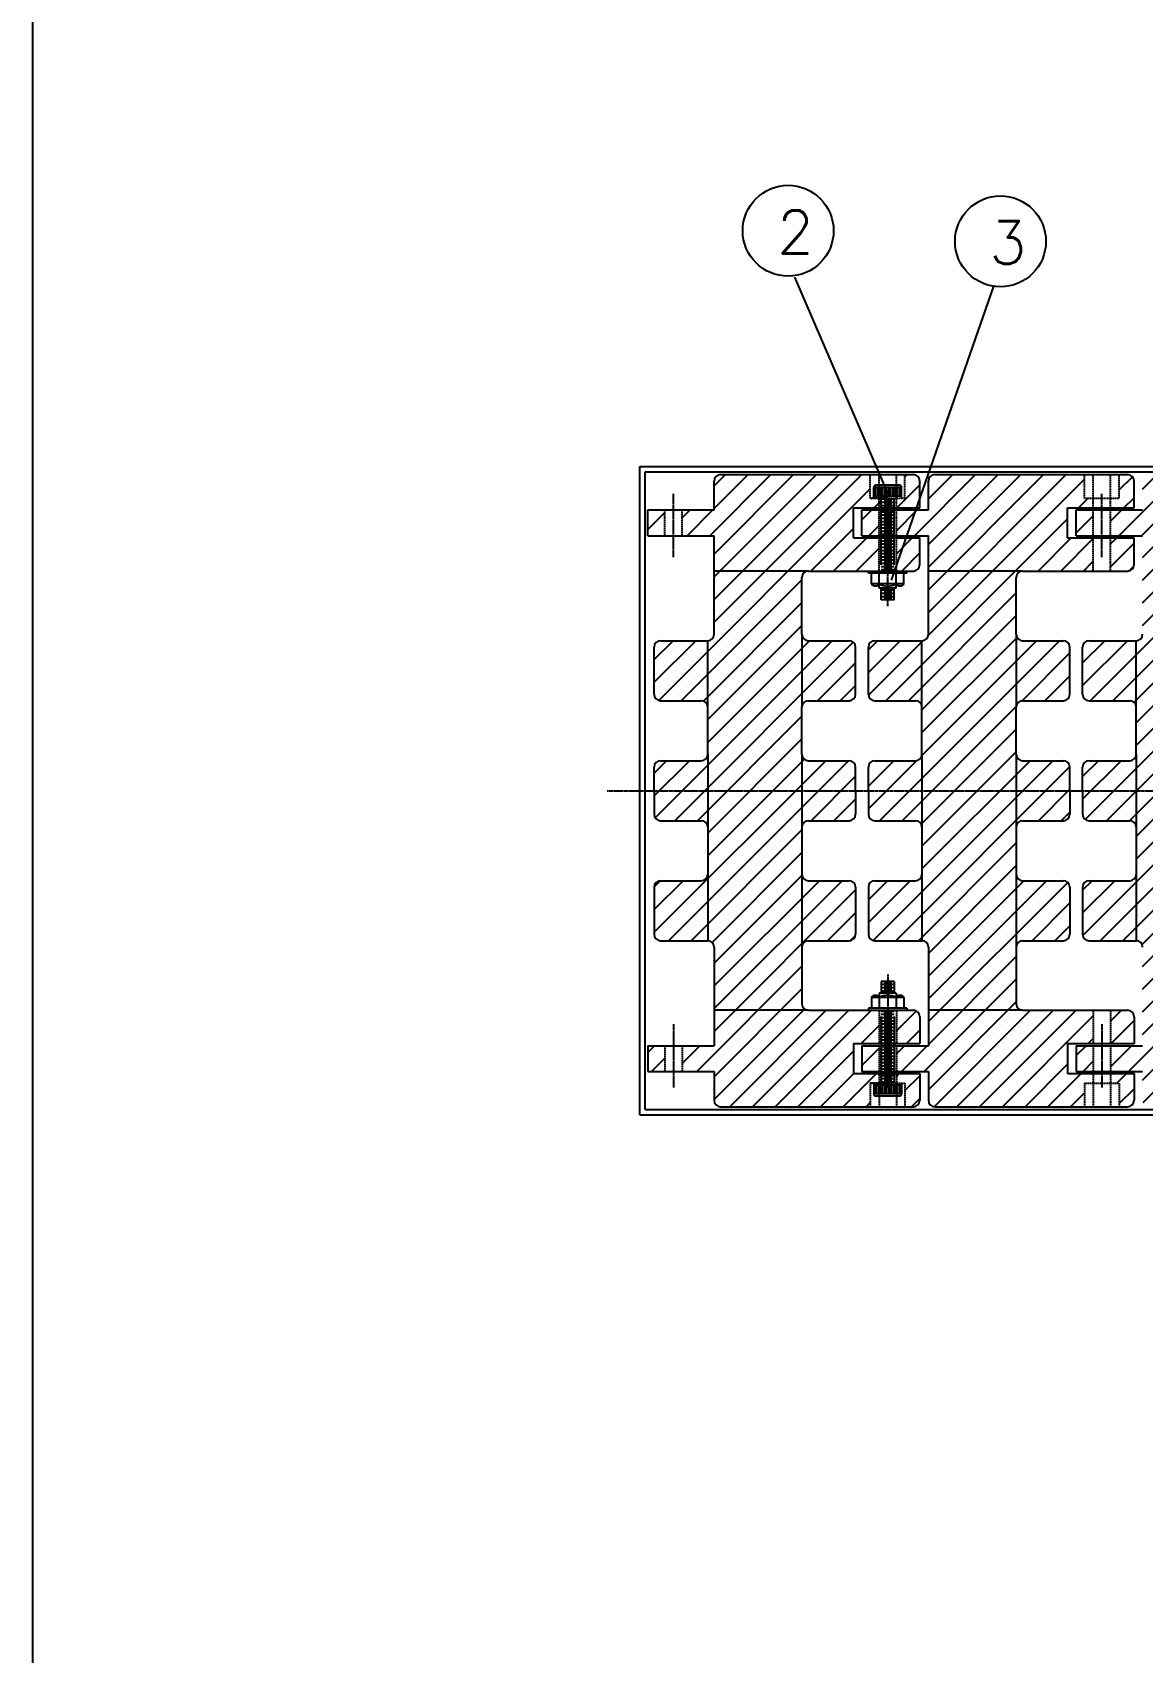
# Model space of a CAD drawing. Header units: millimetres. Extents: x 190 to 16800, y 0 to 5940.
# Drawn here: x 8400 to 9436, y 1673 to 3185 of the extents above; entities that cross this region are included whole.
import ezdxf

# ---------------------------------------------------------------- set-up
doc = ezdxf.new("R2010")
doc.units = ezdxf.units.MM
doc.linetypes.add('CENTER', pattern=[2, 1.25, -0.25, 0.25, -0.25])
doc.linetypes.add('HIDDEN', pattern=[0.375, 0.25, -0.125])
doc.styles.get("Standard").update_dxf_attribs({"font": 'txt.shx'})

msp = doc.modelspace()

# ---------------------------------------------------------------- hatches: boundary and pattern name
h = msp.add_hatch()
h.set_pattern_fill('_U', color=5, scale=15, angle=45, style=0, pattern_type=0)
h.set_pattern_definition([(45, (12090.06, 2060.776), (-10.6066, 10.6066), [])])
h.paths.add_polyline_path([(8990.3, 2739.4), (8974.4, 2739.4), (8974.4, 2715.4), (8990.3, 2715.4)])
h.paths.add_polyline_path([(9036.4, 2715.4), (9036.4, 2688.4), (9036.4, 2682.4), (9124.4, 2682.4), (9190.3, 2682.4), (9190.3, 2713.4), (9166.4, 2713.4), (9166.4, 2741.4), (9190.3, 2741.4), (9190.3, 2750.4), (9182.2, 2750.4), (9182.2, 2772.4), (9042.4, 2772.4, 0.414214), (9036.4, 2766.4), (9036.4, 2739.4), (9006.5, 2739.4), (9006.5, 2715.4)])
h.paths.add_polyline_path([(9174.4, 2715.4), (9190.3, 2715.4), (9190.3, 2739.4), (9174.4, 2739.4)], flags=17)
h.paths.add_polyline_path([(9228.4, 2766.4, 0.414214), (9222.4, 2772.4), (9214.5, 2772.4), (9214.5, 2750.4), (9206.5, 2750.4), (9206.5, 2741.4), (9228.4, 2741.4)], flags=17)
h.paths.add_polyline_path([(9228.4, 2713.4), (9206.5, 2713.4), (9206.5, 2682.4), (9222.4, 2682.4, 0.414214), (9228.4, 2688.4)])
h.paths.add_polyline_path([(9324.4, 2682.4), (9390.3, 2682.4), (9390.3, 2713.4), (9366.4, 2713.4), (9366.4, 2741.4), (9390.3, 2741.4), (9390.3, 2750.4), (9382.2, 2750.4), (9382.2, 2772.4), (9242.4, 2772.4, 0.414214), (9236.4, 2766.4), (9236.4, 2739.4), (9206.5, 2739.4), (9206.5, 2715.4), (9236.4, 2715.4), (9236.4, 2688.4), (9236.4, 2682.4)])
h.paths.add_polyline_path([(9374.4, 2715.4), (9390.3, 2715.4), (9390.3, 2739.4), (9374.4, 2739.4)], flags=17)
h.paths.add_polyline_path([(9428.4, 2713.4), (9406.5, 2713.4), (9406.5, 2682.4), (9422.4, 2682.4, 0.414214), (9428.4, 2688.4)])
h.paths.add_polyline_path([(9414.5, 2750.4), (9406.5, 2750.4), (9406.5, 2741.4), (9428.4, 2741.4), (9428.4, 2766.4, 0.414214), (9422.4, 2772.4), (9414.5, 2772.4)])
h.paths.add_polyline_path([(9524.4, 2682.4), (9590.3, 2682.4), (9590.3, 2713.4), (9566.4, 2713.4), (9566.4, 2741.4), (9590.3, 2741.4), (9590.3, 2750.4), (9582.2, 2750.4), (9582.2, 2772.4), (9442.4, 2772.4, 0.414214), (9436.4, 2766.4), (9436.4, 2739.4), (9406.5, 2739.4), (9406.5, 2715.4), (9436.4, 2715.4), (9436.4, 2688.4), (9436.4, 2682.4)])
h.paths.add_polyline_path([(9574.4, 2715.4), (9590.3, 2715.4), (9590.3, 2739.4), (9574.4, 2739.4)], flags=17)
h.paths.add_polyline_path([(9628.4, 2713.4), (9606.5, 2713.4), (9606.5, 2682.4), (9622.4, 2682.4, 0.414214), (9628.4, 2688.4)])
h.paths.add_polyline_path([(9628.4, 2766.4, 0.414214), (9622.4, 2772.4), (9614.5, 2772.4), (9614.5, 2750.4), (9606.5, 2750.4), (9606.5, 2741.4), (9628.4, 2741.4)], flags=17)
h.paths.add_polyline_path([(9636.4, 2739.4), (9606.5, 2739.4), (9606.5, 2715.4), (9636.4, 2715.4), (9636.4, 2688.4), (9636.4, 2682.4), (9724.4, 2682.4), (9790.3, 2682.4), (9790.3, 2713.4), (9766.4, 2713.4), (9766.4, 2741.4), (9790.3, 2741.4), (9790.3, 2750.4), (9782.2, 2750.4), (9782.2, 2772.4), (9642.4, 2772.4, 0.414214), (9636.4, 2766.4)])
h.paths.add_polyline_path([(9828.4, 2713.4), (9806.5, 2713.4), (9806.5, 2682.4), (9822.4, 2682.4, 0.414214), (9828.4, 2688.4)])
h.paths.add_polyline_path([(9814.5, 2750.4), (9806.5, 2750.4), (9806.5, 2741.4), (9828.4, 2741.4), (9828.4, 2766.4, 0.414214), (9822.4, 2772.4), (9814.5, 2772.4)], flags=16)
h.paths.add_polyline_path([(9924.4, 2682.4), (9990.3, 2682.4), (9990.3, 2713.4), (9966.4, 2713.4), (9966.4, 2741.4), (9990.3, 2741.4), (9990.3, 2750.4), (9982.2, 2750.4), (9982.2, 2772.4), (9842.4, 2772.4, 0.414214), (9836.4, 2766.4), (9836.4, 2739.4), (9806.5, 2739.4), (9806.5, 2715.4), (9836.4, 2715.4), (9836.4, 2688.4), (9836.4, 2682.4)])
h.paths.add_polyline_path([(10028.4, 2713.4), (10006.5, 2713.4), (10006.5, 2682.4), (10022.4, 2682.4, 0.414214), (10028.4, 2688.4)])
h.paths.add_polyline_path([(10028.4, 2766.4, 0.414214), (10022.4, 2772.4), (10014.5, 2772.4), (10014.5, 2750.4), (10006.5, 2750.4), (10006.5, 2741.4), (10028.4, 2741.4)])
h.paths.add_polyline_path([(9030.4, 2555.4), (9030.4, 2511.4), (9030.4, 2477.4), (9118.4, 2477.4), (9118.4, 2511.4), (9118.4, 2555.4), (9118.4, 2623.4), (9118.4, 2676.4, -0.414214), (9124.4, 2682.4), (9036.4, 2682.4), (9036.4, 2623.4, -0.414214), (9030.4, 2617.4)])
h.paths.add_polyline_path([(9118.4, 2443.4), (9118.4, 2477.4), (9030.4, 2477.4), (9030.4, 2443.4), (9030.4, 2399.4), (9030.4, 2337.4, -0.414214), (9036.4, 2331.4), (9036.4, 2272.4), (9124.4, 2272.4, -0.414214), (9118.4, 2278.4), (9118.4, 2331.4), (9118.4, 2399.4)])
h.paths.add_polyline_path([(9318.4, 2555.4), (9318.4, 2623.4), (9318.4, 2676.4, -0.414214), (9324.4, 2682.4), (9236.4, 2682.4), (9236.4, 2623.4, -0.414214), (9230.4, 2617.4), (9230.4, 2555.4), (9230.4, 2511.4), (9230.4, 2477.4), (9318.4, 2477.4), (9318.4, 2511.4)])
h.paths.add_polyline_path([(9230.4, 2399.4), (9230.4, 2337.4, -0.414214), (9236.4, 2331.4), (9236.4, 2272.4), (9324.4, 2272.4, -0.414214), (9318.4, 2278.4), (9318.4, 2331.4), (9318.4, 2399.4), (9318.4, 2443.4), (9318.4, 2477.4), (9230.4, 2477.4), (9230.4, 2443.4)])
h.paths.add_polyline_path([(9430.4, 2511.4), (9430.4, 2477.4), (9518.4, 2477.4), (9518.4, 2511.4), (9518.4, 2555.4), (9518.4, 2623.4), (9518.4, 2676.4, -0.414214), (9524.4, 2682.4), (9436.4, 2682.4), (9436.4, 2623.4, -0.414214), (9430.4, 2617.4), (9430.4, 2555.4)])
h.paths.add_polyline_path([(9430.4, 2399.4), (9430.4, 2337.4, -0.414214), (9436.4, 2331.4), (9436.4, 2272.4), (9524.4, 2272.4, -0.414214), (9518.4, 2278.4), (9518.4, 2331.4), (9518.4, 2399.4), (9518.4, 2443.4), (9518.4, 2477.4), (9430.4, 2477.4), (9430.4, 2443.4)])
h.paths.add_polyline_path([(9630.4, 2511.4), (9630.4, 2477.4), (9718.4, 2477.4), (9718.4, 2511.4), (9718.4, 2555.4), (9718.4, 2623.4), (9718.4, 2676.4, -0.414214), (9724.4, 2682.4), (9636.4, 2682.4), (9636.4, 2623.4, -0.414214), (9630.4, 2617.4), (9630.4, 2555.4)])
h.paths.add_polyline_path([(9630.4, 2399.4), (9630.4, 2337.4, -0.414214), (9636.4, 2331.4), (9636.4, 2272.4), (9724.4, 2272.4, -0.414214), (9718.4, 2278.4), (9718.4, 2331.4), (9718.4, 2399.4), (9718.4, 2443.4), (9718.4, 2477.4), (9630.4, 2477.4), (9630.4, 2443.4)])
h.paths.add_polyline_path([(9830.4, 2511.4), (9830.4, 2477.4), (9918.4, 2477.4), (9918.4, 2511.4), (9918.4, 2555.4), (9918.4, 2623.4), (9918.4, 2676.4, -0.414214), (9924.4, 2682.4), (9836.4, 2682.4), (9836.4, 2623.4, -0.414214), (9830.4, 2617.4), (9830.4, 2555.4)])
h.paths.add_polyline_path([(9918.4, 2399.4), (9918.4, 2443.4), (9918.4, 2477.4), (9830.4, 2477.4), (9830.4, 2443.4), (9830.4, 2399.4), (9830.4, 2337.4, -0.414214), (9836.4, 2331.4), (9836.4, 2272.4), (9924.4, 2272.4, -0.414214), (9918.4, 2278.4), (9918.4, 2331.4)])
h.paths.add_polyline_path([(9968.4, 2611.4, 0.414214), (9962.4, 2617.4), (9924.4, 2617.4, -0.414214), (9918.4, 2623.4), (9918.4, 2555.4, -0.414214), (9924.4, 2561.4), (9962.4, 2561.4, 0.414214), (9968.4, 2567.4)])
h.paths.add_polyline_path([(9924.4, 2505.4, -0.414214), (9918.4, 2511.4), (9918.4, 2477.4), (9968.4, 2477.4), (9968.4, 2499.4, 0.414214), (9962.4, 2505.4)])
h.paths.add_polyline_path([(9918.4, 2477.4), (9918.4, 2443.4, -0.414214), (9924.4, 2449.4), (9962.4, 2449.4, 0.414214), (9968.4, 2455.4), (9968.4, 2477.4)])
h.paths.add_polyline_path([(9962.4, 2337.4, 0.414214), (9968.4, 2343.4), (9968.4, 2387.4, 0.414214), (9962.4, 2393.4), (9924.4, 2393.4, -0.414214), (9918.4, 2399.4), (9918.4, 2331.4, -0.414214), (9924.4, 2337.4)])
h.paths.add_polyline_path([(9830.4, 2399.4, -0.414214), (9824.4, 2393.4), (9786.4, 2393.4, 0.414214), (9780.4, 2387.4), (9780.4, 2343.4, 0.414214), (9786.4, 2337.4), (9830.4, 2337.4)])
h.paths.add_polyline_path([(9768.4, 2387.4, 0.414214), (9762.4, 2393.4), (9724.4, 2393.4, -0.414214), (9718.4, 2399.4), (9718.4, 2331.4, -0.414214), (9724.4, 2337.4), (9762.4, 2337.4, 0.414214), (9768.4, 2343.4)])
h.paths.add_polyline_path([(9762.4, 2449.4, 0.414214), (9768.4, 2455.4), (9768.4, 2477.4), (9718.4, 2477.4), (9718.4, 2443.4, -0.414214), (9724.4, 2449.4)])
h.paths.add_polyline_path([(9768.4, 2477.4), (9768.4, 2499.4, 0.414214), (9762.4, 2505.4), (9724.4, 2505.4, -0.414214), (9718.4, 2511.4), (9718.4, 2477.4)])
h.paths.add_polyline_path([(9780.4, 2477.4), (9830.4, 2477.4), (9830.4, 2511.4, -0.414214), (9824.4, 2505.4), (9786.4, 2505.4, 0.414214), (9780.4, 2499.4)])
h.paths.add_polyline_path([(9780.4, 2477.4), (9780.4, 2455.4, 0.414214), (9786.4, 2449.4), (9824.4, 2449.4, -0.414214), (9830.4, 2443.4), (9830.4, 2477.4)])
h.paths.add_polyline_path([(9830.4, 2617.4), (9786.4, 2617.4, 0.414214), (9780.4, 2611.4), (9780.4, 2567.4, 0.414214), (9786.4, 2561.4), (9824.4, 2561.4, -0.414214), (9830.4, 2555.4)])
h.paths.add_polyline_path([(9768.4, 2611.4, 0.414214), (9762.4, 2617.4), (9724.4, 2617.4, -0.414214), (9718.4, 2623.4), (9718.4, 2555.4, -0.414214), (9724.4, 2561.4), (9762.4, 2561.4, 0.414214), (9768.4, 2567.4)])
h.paths.add_polyline_path([(9580.4, 2567.4, 0.414214), (9586.4, 2561.4), (9624.4, 2561.4, -0.414214), (9630.4, 2555.4), (9630.4, 2617.4), (9586.4, 2617.4, 0.414214), (9580.4, 2611.4)])
h.paths.add_polyline_path([(9568.4, 2611.4, 0.414214), (9562.4, 2617.4), (9524.4, 2617.4, -0.414214), (9518.4, 2623.4), (9518.4, 2555.4, -0.414214), (9524.4, 2561.4), (9562.4, 2561.4, 0.414214), (9568.4, 2567.4)])
h.paths.add_polyline_path([(9524.4, 2505.4, -0.414214), (9518.4, 2511.4), (9518.4, 2477.4), (9568.4, 2477.4), (9568.4, 2499.4, 0.414214), (9562.4, 2505.4)])
h.paths.add_polyline_path([(9630.4, 2477.4), (9630.4, 2511.4, -0.414214), (9624.4, 2505.4), (9586.4, 2505.4, 0.414214), (9580.4, 2499.4), (9580.4, 2477.4)])
h.paths.add_polyline_path([(9624.4, 2449.4, -0.414214), (9630.4, 2443.4), (9630.4, 2477.4), (9580.4, 2477.4), (9580.4, 2469.4), (9580.4, 2455.4, 0.414214), (9586.4, 2449.4)])
h.paths.add_polyline_path([(9568.4, 2477.4), (9518.4, 2477.4), (9518.4, 2443.4, -0.414214), (9524.4, 2449.4), (9562.4, 2449.4, 0.414214), (9568.4, 2455.4)])
h.paths.add_polyline_path([(9568.4, 2387.4, 0.414214), (9562.4, 2393.4), (9524.4, 2393.4, -0.414214), (9518.4, 2399.4), (9518.4, 2331.4, -0.414214), (9524.4, 2337.4), (9562.4, 2337.4, 0.414214), (9568.4, 2343.4)])
h.paths.add_polyline_path([(9580.4, 2343.4, 0.414214), (9586.4, 2337.4), (9630.4, 2337.4), (9630.4, 2399.4, -0.414214), (9624.4, 2393.4), (9586.4, 2393.4, 0.414214), (9580.4, 2387.4)])
h.paths.add_polyline_path([(9380.4, 2343.4, 0.414214), (9386.4, 2337.4), (9430.4, 2337.4), (9430.4, 2399.4, -0.414214), (9424.4, 2393.4), (9386.4, 2393.4, 0.414214), (9380.4, 2387.4)])
h.paths.add_polyline_path([(9362.4, 2337.4, 0.414214), (9368.4, 2343.4), (9368.4, 2387.4, 0.414214), (9362.4, 2393.4), (9324.4, 2393.4, -0.414214), (9318.4, 2399.4), (9318.4, 2331.4, -0.414214), (9324.4, 2337.4)])
h.paths.add_polyline_path([(9318.4, 2477.4), (9318.4, 2443.4, -0.414214), (9324.4, 2449.4), (9362.4, 2449.4, 0.414214), (9368.4, 2455.4), (9368.4, 2477.4)])
h.paths.add_polyline_path([(9368.4, 2477.4), (9368.4, 2499.4, 0.414214), (9362.4, 2505.4), (9324.4, 2505.4, -0.414214), (9318.4, 2511.4), (9318.4, 2477.4)])
h.paths.add_polyline_path([(9380.4, 2477.4), (9430.4, 2477.4), (9430.4, 2511.4, -0.414214), (9424.4, 2505.4), (9386.4, 2505.4, 0.414214), (9380.4, 2499.4)])
h.paths.add_polyline_path([(9424.4, 2449.4, -0.414214), (9430.4, 2443.4), (9430.4, 2477.4), (9380.4, 2477.4), (9380.4, 2469.4), (9380.4, 2455.4, 0.414214), (9386.4, 2449.4)])
h.paths.add_polyline_path([(9380.4, 2567.4, 0.414214), (9386.4, 2561.4), (9424.4, 2561.4, -0.414214), (9430.4, 2555.4), (9430.4, 2617.4), (9386.4, 2617.4, 0.414214), (9380.4, 2611.4)])
h.paths.add_polyline_path([(9368.4, 2611.4, 0.414214), (9362.4, 2617.4), (9324.4, 2617.4, -0.414214), (9318.4, 2623.4), (9318.4, 2555.4, -0.414214), (9324.4, 2561.4), (9362.4, 2561.4, 0.414214), (9368.4, 2567.4)])
h.paths.add_polyline_path([(9168.4, 2611.4, 0.414214), (9162.4, 2617.4), (9124.4, 2617.4, -0.414214), (9118.4, 2623.4), (9118.4, 2555.4, -0.414214), (9124.4, 2561.4), (9162.4, 2561.4, 0.414214), (9168.4, 2567.4)])
h.paths.add_polyline_path([(9180.4, 2567.4, 0.414214), (9186.4, 2561.4), (9224.4, 2561.4, -0.414214), (9230.4, 2555.4), (9230.4, 2617.4), (9186.4, 2617.4, 0.414214), (9180.4, 2611.4)])
h.paths.add_polyline_path([(9168.4, 2477.4), (9168.4, 2499.4, 0.414214), (9162.4, 2505.4), (9124.4, 2505.4, -0.414214), (9118.4, 2511.4), (9118.4, 2477.4)])
h.paths.add_polyline_path([(9180.4, 2477.4), (9230.4, 2477.4), (9230.4, 2511.4, -0.414214), (9224.4, 2505.4), (9186.4, 2505.4, 0.414214), (9180.4, 2499.4)])
h.paths.add_polyline_path([(9180.4, 2477.4), (9180.4, 2455.4, 0.414214), (9186.4, 2449.4), (9224.4, 2449.4, -0.414214), (9230.4, 2443.4), (9230.4, 2477.4)])
h.paths.add_polyline_path([(9162.4, 2449.4, 0.414214), (9168.4, 2455.4), (9168.4, 2477.4), (9118.4, 2477.4), (9118.4, 2443.4, -0.414214), (9124.4, 2449.4)])
h.paths.add_polyline_path([(9168.4, 2387.4, 0.414214), (9162.4, 2393.4), (9124.4, 2393.4, -0.414214), (9118.4, 2399.4), (9118.4, 2331.4, -0.414214), (9124.4, 2337.4), (9162.4, 2337.4, 0.414214), (9168.4, 2343.4)])
h.paths.add_polyline_path([(9230.4, 2337.4), (9230.4, 2399.4, -0.414214), (9224.4, 2393.4), (9186.4, 2393.4, 0.414214), (9180.4, 2387.4), (9180.4, 2343.4, 0.414214), (9186.4, 2337.4)])
h.paths.add_polyline_path([(9030.4, 2399.4, -0.414214), (9024.4, 2393.4), (8986.4, 2393.4, 0.414214), (8980.4, 2387.4), (8980.4, 2343.4, 0.414214), (8986.4, 2337.4), (9030.4, 2337.4)])
h.paths.add_polyline_path([(8980.4, 2477.4), (8980.4, 2455.4, 0.414214), (8986.4, 2449.4), (9024.4, 2449.4, -0.414214), (9030.4, 2443.4), (9030.4, 2477.4)])
h.paths.add_polyline_path([(9030.4, 2477.4), (9030.4, 2511.4, -0.414214), (9024.4, 2505.4), (8986.4, 2505.4, 0.414214), (8980.4, 2499.4), (8980.4, 2477.4)])
h.paths.add_polyline_path([(9024.4, 2561.4, -0.414214), (9030.4, 2555.4), (9030.4, 2617.4), (8986.4, 2617.4, 0.414214), (8980.4, 2611.4), (8980.4, 2567.4, 0.414214), (8986.4, 2561.4)])
h.paths.add_polyline_path([(8990.3, 2239.4), (8974.4, 2239.4), (8974.4, 2215.4), (8990.3, 2215.4)])
h.paths.add_polyline_path([(9182.2, 2182.4), (9182.2, 2204.4), (9190.3, 2204.4), (9190.3, 2213.4), (9166.4, 2213.4), (9166.4, 2241.4), (9190.3, 2241.4), (9190.3, 2272.4), (9124.4, 2272.4), (9036.4, 2272.4), (9036.4, 2266.4), (9036.4, 2239.4), (9006.5, 2239.4), (9006.5, 2215.4), (9036.4, 2215.4), (9036.4, 2188.4, 0.414214), (9042.4, 2182.4)])
h.paths.add_polyline_path([(9190.3, 2239.4), (9174.4, 2239.4), (9174.4, 2215.4), (9190.3, 2215.4)], flags=17)
h.paths.add_polyline_path([(9206.5, 2241.4), (9228.4, 2241.4), (9228.4, 2266.4, 0.414214), (9222.4, 2272.4), (9206.5, 2272.4)])
h.paths.add_polyline_path([(9214.5, 2204.4), (9214.5, 2182.4), (9222.4, 2182.4, 0.414214), (9228.4, 2188.4), (9228.4, 2213.4), (9206.5, 2213.4), (9206.5, 2204.4)], flags=16)
h.paths.add_polyline_path([(9236.4, 2272.4), (9236.4, 2266.4), (9236.4, 2239.4), (9206.5, 2239.4), (9206.5, 2215.4), (9236.4, 2215.4), (9236.4, 2188.4, 0.414214), (9242.4, 2182.4), (9382.2, 2182.4), (9382.2, 2204.4), (9390.3, 2204.4), (9390.3, 2213.4), (9366.4, 2213.4), (9366.4, 2241.4), (9390.3, 2241.4), (9390.3, 2272.4), (9324.4, 2272.4)])
h.paths.add_polyline_path([(9374.4, 2215.4), (9390.3, 2215.4), (9390.3, 2239.4), (9374.4, 2239.4)], flags=17)
h.paths.add_polyline_path([(9428.4, 2266.4, 0.414214), (9422.4, 2272.4), (9406.5, 2272.4), (9406.5, 2241.4), (9428.4, 2241.4)])
h.paths.add_polyline_path([(9414.5, 2182.4), (9422.4, 2182.4, 0.414214), (9428.4, 2188.4), (9428.4, 2213.4), (9406.5, 2213.4), (9406.5, 2204.4), (9414.5, 2204.4)], flags=17)
h.paths.add_polyline_path([(9582.2, 2182.4), (9582.2, 2204.4), (9590.3, 2204.4), (9590.3, 2213.4), (9566.4, 2213.4), (9566.4, 2241.4), (9590.3, 2241.4), (9590.3, 2272.4), (9524.4, 2272.4), (9436.4, 2272.4), (9436.4, 2266.4), (9436.4, 2239.4), (9406.5, 2239.4), (9406.5, 2215.4), (9436.4, 2215.4), (9436.4, 2188.4, 0.414214), (9442.4, 2182.4)])
h.paths.add_polyline_path([(9574.4, 2215.4), (9590.3, 2215.4), (9590.3, 2239.4), (9574.4, 2239.4)], flags=17)
h.paths.add_polyline_path([(9628.4, 2266.4, 0.414214), (9622.4, 2272.4), (9606.5, 2272.4), (9606.5, 2241.4), (9628.4, 2241.4)])
h.paths.add_polyline_path([(9606.5, 2213.4), (9606.5, 2204.4), (9614.5, 2204.4), (9614.5, 2182.4), (9622.4, 2182.4, 0.414214), (9628.4, 2188.4), (9628.4, 2213.4)])
h.paths.add_polyline_path([(9636.4, 2215.4), (9636.4, 2188.4, 0.414214), (9642.4, 2182.4), (9782.2, 2182.4), (9782.2, 2204.4), (9790.3, 2204.4), (9790.3, 2213.4), (9766.4, 2213.4), (9766.4, 2241.4), (9790.3, 2241.4), (9790.3, 2272.4), (9724.4, 2272.4), (9636.4, 2272.4), (9636.4, 2266.4), (9636.4, 2239.4), (9606.5, 2239.4), (9606.5, 2215.4)])
h.paths.add_polyline_path([(9790.3, 2239.4), (9774.4, 2239.4), (9774.4, 2215.4), (9790.3, 2215.4)], flags=17)
h.paths.add_polyline_path([(9806.5, 2241.4), (9828.4, 2241.4), (9828.4, 2266.4, 0.414214), (9822.4, 2272.4), (9806.5, 2272.4)])
h.paths.add_polyline_path([(9814.5, 2182.4), (9822.4, 2182.4, 0.414214), (9828.4, 2188.4), (9828.4, 2213.4), (9806.5, 2213.4), (9806.5, 2204.4), (9814.5, 2204.4)], flags=17)
h.paths.add_polyline_path([(9836.4, 2215.4), (9836.4, 2188.4, 0.414214), (9842.4, 2182.4), (9982.2, 2182.4), (9982.2, 2204.4), (9990.3, 2204.4), (9990.3, 2213.4), (9966.4, 2213.4), (9966.4, 2241.4), (9990.3, 2241.4), (9990.3, 2272.4), (9924.4, 2272.4), (9836.4, 2272.4), (9836.4, 2266.4), (9836.4, 2239.4), (9806.5, 2239.4), (9806.5, 2215.4)])
h.paths.add_polyline_path([(10006.5, 2241.4), (10028.4, 2241.4), (10028.4, 2266.4, 0.414214), (10022.4, 2272.4), (10006.5, 2272.4)])
h.paths.add_polyline_path([(10014.5, 2182.4), (10022.4, 2182.4, 0.414214), (10028.4, 2188.4), (10028.4, 2213.4), (10006.5, 2213.4), (10006.5, 2204.4), (10014.5, 2204.4)])

# ---------------------------------------------------------------- linework, layer by layer
for p, q in [((9111.3, 2956.6), (9199.4, 2752.2)), ((9297.2, 2948.4), (9201.6, 2673.9)), ((8966.9, 2779.9), (10077.5, 2779.9)), ((8966.9, 2174.9), (8966.9, 2779.9)), ((8971.9, 2774.9), (10078.8, 2774.9)), ((8971.9, 2179.9), (8971.9, 2774.9)), ((9204.4, 2749.4), (9192.4, 2749.4)), ((9204.4, 2746.4), (9192.4, 2746.4)), ((9204.4, 2743.4), (9192.4, 2743.4)), ((9204.4, 2740.4), (9192.4, 2740.4)), ((9204.4, 2737.4), (9192.4, 2737.4)), ((9204.4, 2737.4), (9192.4, 2737.4)), ((9202.4, 2747.9), (9195, 2747.9)), ((9202.4, 2744.9), (9195, 2744.9)), ((9202.4, 2741.9), (9195, 2741.9)), ((9202.4, 2738.9), (9195, 2738.9)), ((9204.4, 2734.4), (9192.4, 2734.4)), ((9204.4, 2734.4), (9192.4, 2734.4)), ((9204.4, 2731.4), (9192.4, 2731.4)), ((9204.4, 2728.4), (9192.4, 2728.4)), ((9204.4, 2728.4), (9192.4, 2728.4)), ((9204.4, 2725.4), (9192.4, 2725.4)), ((9204.4, 2722.4), (9192.4, 2722.4)), ((9204.4, 2722.4), (9192.4, 2722.4)), ((9202.4, 2735.9), (9195, 2735.9)), ((9202.4, 2735.9), (9195, 2735.9)), ((9202.4, 2735.9), (9195, 2735.9)), ((9202.4, 2732.9), (9195, 2732.9)), ((9202.4, 2732.9), (9195, 2732.9)), ((9202.4, 2732.9), (9195, 2732.9)), ((9202.4, 2729.9), (9195, 2729.9)), ((9202.4, 2726.9), (9195, 2726.9)), ((9202.4, 2726.9), (9195, 2726.9)), ((9202.4, 2723.9), (9195, 2723.9)), ((9202.4, 2723.9), (9195, 2723.9)), ((9204.4, 2719.4), (9192.4, 2719.4)), ((9204.4, 2716.4), (9192.4, 2716.4)), ((9204.4, 2713.4), (9192.4, 2713.4)), ((9204.4, 2710.4), (9192.4, 2710.4)), ((9204.4, 2710.4), (9192.4, 2710.4)), ((9204.4, 2707.4), (9192.4, 2707.4)), ((9202.4, 2720.9), (9195, 2720.9)), ((9202.4, 2717.9), (9195, 2717.9)), ((9202.4, 2717.9), (9195, 2717.9)), ((9202.4, 2714.9), (9195, 2714.9)), ((9202.4, 2711.9), (9195, 2711.9)), ((9202.4, 2708.9), (9195, 2708.9)), ((9202.4, 2708.9), (9195, 2708.9)), ((9204.4, 2704.4), (9192.4, 2704.4)), ((9204.4, 2704.4), (9192.4, 2704.4)), ((9204.4, 2701.4), (9192.4, 2701.4)), ((9204.4, 2698.4), (9192.4, 2698.4)), ((9204.4, 2698.4), (9192.4, 2698.4)), ((9204.4, 2695.4), (9192.4, 2695.4)), ((9204.4, 2692.4), (9192.4, 2692.4)), ((9202.4, 2705.9), (9195, 2705.9)), ((9202.4, 2705.9), (9195, 2705.9)), ((9202.4, 2702.9), (9195, 2702.9)), ((9202.4, 2699.9), (9195, 2699.9)), ((9202.4, 2696.9), (9195, 2696.9)), ((9202.4, 2696.9), (9195, 2696.9)), ((9202.4, 2693.9), (9195, 2693.9)), ((9124.4, 2682.4), (9036.4, 2682.4)), ((9216.4, 2680.4), (9180.4, 2680.4)), ((9204.4, 2689.4), (9192.4, 2689.4)), ((9204.4, 2689.4), (9192.4, 2689.4)), ((9204.4, 2686.4), (9192.4, 2686.4)), ((9204.4, 2683.4), (9192.4, 2683.4)), ((9202.4, 2690.9), (9195, 2690.9)), ((9202.4, 2687.9), (9195, 2687.9)), ((9202.4, 2687.9), (9195, 2687.9)), ((9202.4, 2684.9), (9195, 2684.9)), ((9324.4, 2682.4), (9236.4, 2682.4)), ((9213.4, 2670.4), (9183.4, 2670.4)), ((9206.4, 2666.4), (9190.4, 2666.4)), ((9204.4, 2664.4), (9192.4, 2664.4)), ((9202.4, 2662.9), (9195, 2662.9)), ((9204.4, 2661.4), (9192.4, 2661.4)), ((9204.4, 2658.4), (9192.4, 2658.4)), ((9204.4, 2655.4), (9192.4, 2655.4)), ((9202.4, 2659.9), (9195, 2659.9)), ((9202.4, 2656.9), (9195, 2656.9)), ((9118.4, 2623.4), (9118.4, 2555.4)), ((9318.4, 2623.4), (9318.4, 2555.4)), ((9030.4, 2511.4), (9030.4, 2443.4)), ((9118.4, 2511.4), (9118.4, 2443.4)), ((9230.4, 2511.4), (9230.4, 2443.4)), ((9318.4, 2511.4), (9318.4, 2443.4)), ((9430.4, 2511.4), (9430.4, 2443.4)), ((9380.4, 2477.4), (9380.4, 2485.4)), ((8980.4, 2477.4), (8980.4, 2455.4)), ((9180.4, 2477.4), (9180.4, 2455.4)), ((9380.4, 2477.4), (9380.4, 2455.4)), ((9030.4, 2399.4), (9030.4, 2337.4)), ((9118.4, 2399.4), (9118.4, 2331.4)), ((9230.4, 2399.4), (9230.4, 2337.4)), ((9318.4, 2399.4), (9318.4, 2331.4)), ((9430.4, 2399.4), (9430.4, 2337.4)), ((9204.4, 2299.4), (9192.4, 2299.4)), ((9213.4, 2284.4), (9183.4, 2284.4)), ((9206.4, 2288.4), (9190.4, 2288.4)), ((9204.4, 2296.4), (9192.4, 2296.4)), ((9204.4, 2293.4), (9192.4, 2293.4)), ((9204.4, 2290.4), (9192.4, 2290.4)), ((9202.4, 2297.9), (9195, 2297.9)), ((9202.4, 2294.9), (9195, 2294.9)), ((9202.4, 2291.9), (9195, 2291.9)), ((9124.4, 2272.4), (9036.4, 2272.4)), ((9216.4, 2274.4), (9180.4, 2274.4)), ((9204.4, 2271.4), (9192.4, 2271.4)), ((9204.4, 2268.4), (9192.4, 2268.4)), ((9202.4, 2269.9), (9195, 2269.9)), ((9216.4, 2274.4), (9216.4, 2272.4)), ((9324.4, 2272.4), (9236.4, 2272.4)), ((9204.4, 2265.4), (9192.4, 2265.4)), ((9204.4, 2262.4), (9192.4, 2262.4)), ((9204.4, 2259.4), (9192.4, 2259.4)), ((9204.4, 2256.4), (9192.4, 2256.4)), ((9204.4, 2256.4), (9192.4, 2256.4)), ((9204.4, 2253.4), (9192.4, 2253.4)), ((9202.4, 2266.9), (9195, 2266.9)), ((9202.4, 2266.9), (9195, 2266.9)), ((9202.4, 2263.9), (9195, 2263.9)), ((9202.4, 2260.9), (9195, 2260.9)), ((9202.4, 2257.9), (9195, 2257.9)), ((9202.4, 2257.9), (9195, 2257.9)), ((9202.4, 2254.9), (9195, 2254.9)), ((9204.4, 2250.4), (9192.4, 2250.4)), ((9204.4, 2250.4), (9192.4, 2250.4)), ((9204.4, 2247.4), (9192.4, 2247.4)), ((9204.4, 2244.4), (9192.4, 2244.4)), ((9204.4, 2244.4), (9192.4, 2244.4)), ((9204.4, 2241.4), (9192.4, 2241.4)), ((9204.4, 2238.4), (9192.4, 2238.4)), ((9202.4, 2251.9), (9195, 2251.9)), ((9202.4, 2248.9), (9195, 2248.9)), ((9202.4, 2248.9), (9195, 2248.9)), ((9202.4, 2245.9), (9195, 2245.9)), ((9202.4, 2245.9), (9195, 2245.9)), ((9202.4, 2242.9), (9195, 2242.9)), ((9202.4, 2239.9), (9195, 2239.9)), ((9204.4, 2235.4), (9192.4, 2235.4)), ((9204.4, 2232.4), (9192.4, 2232.4)), ((9204.4, 2232.4), (9192.4, 2232.4)), ((9204.4, 2229.4), (9192.4, 2229.4)), ((9204.4, 2226.4), (9192.4, 2226.4)), ((9204.4, 2226.4), (9192.4, 2226.4)), ((9204.4, 2223.4), (9192.4, 2223.4)), ((9202.4, 2236.9), (9195, 2236.9)), ((9202.4, 2236.9), (9195, 2236.9)), ((9202.4, 2233.9), (9195, 2233.9)), ((9202.4, 2230.9), (9195, 2230.9)), ((9202.4, 2230.9), (9195, 2230.9)), ((9202.4, 2227.9), (9195, 2227.9)), ((9202.4, 2227.9), (9195, 2227.9)), ((9202.4, 2224.9), (9195, 2224.9)), ((9204.4, 2220.4), (9192.4, 2220.4)), ((9204.4, 2220.4), (9192.4, 2220.4)), ((9204.4, 2217.4), (9192.4, 2217.4)), ((9204.4, 2217.4), (9192.4, 2217.4)), ((9204.4, 2214.4), (9192.4, 2214.4)), ((9204.4, 2211.4), (9192.4, 2211.4)), ((9204.4, 2208.4), (9192.4, 2208.4)), ((9202.4, 2221.9), (9195, 2221.9)), ((9202.4, 2221.9), (9195, 2221.9)), ((9202.4, 2221.9), (9195, 2221.9)), ((9202.4, 2218.9), (9195, 2218.9)), ((9202.4, 2218.9), (9195, 2218.9)), ((9202.4, 2218.9), (9195, 2218.9)), ((9202.4, 2215.9), (9195, 2215.9)), ((9202.4, 2212.9), (9195, 2212.9)), ((9202.4, 2209.9), (9195, 2209.9)), ((9204.4, 2205.4), (9192.4, 2205.4)), ((9202.4, 2206.9), (9195, 2206.9)), ((8971.9, 2179.9), (10057.5, 2179.9)), ((8966.9, 2174.9), (10058, 2174.9))]:
    msp.add_line(p, q)
at = {"linetype": 'Continuous'}
for p, q in [((9042.4, 2772.4), (9222.4, 2772.4)), ((9242.4, 2772.4), (9422.4, 2772.4)), ((9036.4, 2739.4), (9036.4, 2766.4)), ((9198.4, 2760.4), (9185.4, 2760.4)), ((9185.4, 2752.4), (9185.4, 2760.4)), ((9185.4, 2750.4), (9185.4, 2760.4)), ((9198.4, 2752.4), (9185.4, 2752.4)), ((9198.4, 2762.4), (9187.4, 2762.4)), ((9187.4, 2752.4), (9187.4, 2760.4)), ((9189.4, 2752.4), (9189.4, 2760.4)), ((9191.4, 2752.4), (9191.4, 2760.4)), ((9193.4, 2752.4), (9193.4, 2760.4)), ((9195.4, 2752.4), (9195.4, 2760.4)), ((9197.4, 2752.4), (9197.4, 2760.4)), ((9209.4, 2762.4), (9198.4, 2762.4)), ((9211.4, 2760.4), (9198.4, 2760.4)), ((9211.4, 2752.4), (9198.4, 2752.4)), ((9199.4, 2752.4), (9199.4, 2760.4)), ((9201.4, 2752.4), (9201.4, 2760.4)), ((9203.4, 2752.4), (9203.4, 2760.4)), ((9205.4, 2752.4), (9205.4, 2760.4)), ((9207.4, 2752.4), (9207.4, 2760.4)), ((9209.4, 2752.4), (9209.4, 2760.4)), ((9211.4, 2750.4), (9211.4, 2760.4)), ((9228.4, 2741.4), (9228.4, 2766.4)), ((9236.4, 2739.4), (9236.4, 2766.4)), ((9428.4, 2741.4), (9428.4, 2766.4)), ((8974.4, 2739.4), (9036.4, 2739.4)), ((8974.4, 2715.4), (8974.4, 2739.4)), ((9166.4, 2741.4), (9228.4, 2741.4)), ((9166.4, 2713.4), (9166.4, 2741.4)), ((9174.4, 2715.4), (9174.4, 2739.4)), ((9174.4, 2739.4), (9236.4, 2739.4)), ((9192.4, 2688.3), (9192.4, 2750.4)), ((9204.4, 2688.3), (9204.4, 2750.4)), ((9366.4, 2713.4), (9366.4, 2741.4)), ((9366.4, 2741.4), (9428.4, 2741.4)), ((9374.4, 2715.4), (9374.4, 2739.4)), ((9374.4, 2739.4), (9436.4, 2739.4)), ((8974.4, 2715.4), (9036.4, 2715.4)), ((9036.4, 2688.4), (9036.4, 2715.4)), ((9166.4, 2713.4), (9228.4, 2713.4)), ((9174.4, 2715.4), (9236.4, 2715.4)), ((9228.4, 2688.4), (9228.4, 2713.4)), ((9236.4, 2688.4), (9236.4, 2715.4)), ((9366.4, 2713.4), (9428.4, 2713.4)), ((9374.4, 2715.4), (9436.4, 2715.4)), ((9428.4, 2688.4), (9428.4, 2713.4)), ((9036.4, 2623.4), (9036.4, 2688.4)), ((9124.4, 2682.4), (9222.4, 2682.4)), ((9180.4, 2680.4), (9180.4, 2682.4)), ((9183.4, 2670.4), (9183.4, 2680.4)), ((9190.4, 2666.4), (9190.4, 2680.4)), ((9206.4, 2666.4), (9206.4, 2680.4)), ((9213.4, 2670.4), (9213.4, 2680.4)), ((9216.4, 2680.4), (9216.4, 2682.4)), ((9236.4, 2623.4), (9236.4, 2688.4)), ((9324.4, 2682.4), (9422.4, 2682.4)), ((9118.4, 2623.4), (9118.4, 2676.4)), ((9192.4, 2655.4), (9192.4, 2666.4)), ((9204.4, 2655.4), (9204.4, 2666.4)), ((9318.4, 2623.4), (9318.4, 2676.4)), ((8986.4, 2617.4), (9030.4, 2617.4)), ((9030.4, 2555.4), (9030.4, 2617.4)), ((9124.4, 2617.4), (9162.4, 2617.4)), ((9186.4, 2617.4), (9230.4, 2617.4)), ((9230.4, 2555.4), (9230.4, 2617.4)), ((9324.4, 2617.4), (9362.4, 2617.4)), ((9386.4, 2617.4), (9430.4, 2617.4)), ((9430.4, 2555.4), (9430.4, 2617.4)), ((8980.4, 2567.4), (8980.4, 2611.4)), ((9168.4, 2567.4), (9168.4, 2611.4)), ((9180.4, 2567.4), (9180.4, 2611.4)), ((9368.4, 2567.4), (9368.4, 2611.4)), ((9380.4, 2567.4), (9380.4, 2611.4)), ((8986.4, 2561.4), (9024.4, 2561.4)), ((9124.4, 2561.4), (9162.4, 2561.4)), ((9186.4, 2561.4), (9224.4, 2561.4)), ((9324.4, 2561.4), (9362.4, 2561.4)), ((9386.4, 2561.4), (9424.4, 2561.4)), ((9030.4, 2511.4), (9030.4, 2555.4)), ((9118.4, 2511.4), (9118.4, 2555.4)), ((9230.4, 2511.4), (9230.4, 2555.4)), ((9318.4, 2511.4), (9318.4, 2555.4)), ((9430.4, 2511.4), (9430.4, 2555.4)), ((8980.4, 2477.4), (8980.4, 2499.4)), ((8986.4, 2505.4), (9024.4, 2505.4)), ((9124.4, 2505.4), (9162.4, 2505.4)), ((9168.4, 2477.4), (9168.4, 2499.4)), ((9180.4, 2477.4), (9180.4, 2499.4)), ((9186.4, 2505.4), (9224.4, 2505.4)), ((9324.4, 2505.4), (9362.4, 2505.4)), ((9368.4, 2477.4), (9368.4, 2499.4)), ((9380.4, 2477.4), (9380.4, 2499.4)), ((9386.4, 2505.4), (9424.4, 2505.4)), ((9168.4, 2477.4), (9168.4, 2455.4)), ((9368.4, 2477.4), (9368.4, 2455.4)), ((9380.4, 2477.4), (9380.4, 2469.4)), ((8986.4, 2449.4), (9024.4, 2449.4)), ((9030.4, 2443.4), (9030.4, 2399.4)), ((9118.4, 2443.4), (9118.4, 2399.4)), ((9124.4, 2449.4), (9162.4, 2449.4)), ((9186.4, 2449.4), (9224.4, 2449.4)), ((9230.4, 2443.4), (9230.4, 2399.4)), ((9318.4, 2443.4), (9318.4, 2399.4)), ((9324.4, 2449.4), (9362.4, 2449.4)), ((9386.4, 2449.4), (9424.4, 2449.4)), ((9430.4, 2443.4), (9430.4, 2399.4)), ((8986.4, 2393.4), (9024.4, 2393.4)), ((9124.4, 2393.4), (9162.4, 2393.4)), ((9186.4, 2393.4), (9224.4, 2393.4)), ((9324.4, 2393.4), (9362.4, 2393.4)), ((9386.4, 2393.4), (9424.4, 2393.4)), ((8980.4, 2387.4), (8980.4, 2343.4)), ((9168.4, 2387.4), (9168.4, 2343.4)), ((9180.4, 2387.4), (9180.4, 2343.4)), ((9368.4, 2387.4), (9368.4, 2343.4)), ((9380.4, 2387.4), (9380.4, 2343.4)), ((8986.4, 2337.4), (9030.4, 2337.4)), ((9036.4, 2331.4), (9036.4, 2266.4)), ((9118.4, 2331.4), (9118.4, 2278.4)), ((9124.4, 2337.4), (9162.4, 2337.4)), ((9186.4, 2337.4), (9230.4, 2337.4)), ((9236.4, 2331.4), (9236.4, 2266.4)), ((9318.4, 2331.4), (9318.4, 2278.4)), ((9324.4, 2337.4), (9362.4, 2337.4)), ((9386.4, 2337.4), (9430.4, 2337.4)), ((9192.4, 2299.4), (9192.4, 2288.4)), ((9204.4, 2299.4), (9204.4, 2288.4)), ((9183.4, 2284.4), (9183.4, 2274.4)), ((9190.4, 2288.4), (9190.4, 2274.4)), ((9206.4, 2288.4), (9206.4, 2274.4)), ((9213.4, 2284.4), (9213.4, 2274.4)), ((9124.4, 2272.4), (9222.4, 2272.4)), ((9180.4, 2274.4), (9180.4, 2272.4)), ((9324.4, 2272.4), (9422.4, 2272.4)), ((9036.4, 2266.4), (9036.4, 2239.4)), ((9192.4, 2266.5), (9192.4, 2204.4)), ((9204.4, 2266.5), (9204.4, 2204.4)), ((9228.4, 2266.4), (9228.4, 2241.4)), ((9236.4, 2266.4), (9236.4, 2239.4)), ((9428.4, 2266.4), (9428.4, 2241.4)), ((8974.4, 2239.4), (8974.4, 2215.4)), ((8974.4, 2239.4), (9036.4, 2239.4)), ((9166.4, 2241.4), (9166.4, 2213.4)), ((9166.4, 2241.4), (9228.4, 2241.4)), ((9174.4, 2239.4), (9236.4, 2239.4)), ((9174.4, 2239.4), (9174.4, 2215.4)), ((9366.4, 2241.4), (9428.4, 2241.4)), ((9366.4, 2241.4), (9366.4, 2213.4)), ((9374.4, 2239.4), (9374.4, 2215.4)), ((9374.4, 2239.4), (9436.4, 2239.4)), ((8974.4, 2215.4), (9036.4, 2215.4)), ((9036.4, 2215.4), (9036.4, 2188.4)), ((9166.4, 2213.4), (9228.4, 2213.4)), ((9174.4, 2215.4), (9236.4, 2215.4)), ((9228.4, 2213.4), (9228.4, 2188.4)), ((9236.4, 2215.4), (9236.4, 2188.4)), ((9366.4, 2213.4), (9428.4, 2213.4)), ((9374.4, 2215.4), (9436.4, 2215.4)), ((9428.4, 2213.4), (9428.4, 2188.4)), ((9185.4, 2204.4), (9185.4, 2194.4)), ((9198.4, 2202.4), (9185.4, 2202.4)), ((9185.4, 2202.4), (9185.4, 2194.4)), ((9198.4, 2194.4), (9185.4, 2194.4)), ((9187.4, 2202.4), (9187.4, 2194.4)), ((9189.4, 2202.4), (9189.4, 2194.4)), ((9191.4, 2202.4), (9191.4, 2194.4)), ((9193.4, 2202.4), (9193.4, 2194.4)), ((9195.4, 2202.4), (9195.4, 2194.4)), ((9197.4, 2202.4), (9197.4, 2194.4)), ((9211.4, 2202.4), (9198.4, 2202.4)), ((9211.4, 2194.4), (9198.4, 2194.4)), ((9199.4, 2202.4), (9199.4, 2194.4)), ((9201.4, 2202.4), (9201.4, 2194.4)), ((9203.4, 2202.4), (9203.4, 2194.4)), ((9205.4, 2202.4), (9205.4, 2194.4)), ((9207.4, 2202.4), (9207.4, 2194.4)), ((9209.4, 2202.4), (9209.4, 2194.4)), ((9211.4, 2204.4), (9211.4, 2194.4)), ((9042.4, 2182.4), (9222.4, 2182.4)), ((9198.4, 2192.4), (9187.4, 2192.4)), ((9209.4, 2192.4), (9198.4, 2192.4)), ((9242.4, 2182.4), (9422.4, 2182.4))]:
    msp.add_line(p, q, dxfattribs=at)
at = {"linetype": 'HIDDEN'}
for p, q in [((9182.2, 2750.4), (9182.2, 2772.4)), ((9190.3, 2750.4), (9190.3, 2772.4)), ((9206.5, 2750.4), (9206.5, 2772.4)), ((9214.5, 2750.4), (9214.5, 2772.4)), ((9382.2, 2750.4), (9382.2, 2772.4)), ((9390.3, 2750.4), (9390.3, 2772.4)), ((9406.5, 2750.4), (9406.5, 2772.4)), ((9414.5, 2750.4), (9414.5, 2772.4)), ((8990.3, 2715.4), (8990.3, 2739.4)), ((9006.5, 2715.4), (9006.5, 2739.4)), ((9198.4, 2750.4), (9182.2, 2750.4)), ((9198.4, 2750.4), (9182.2, 2750.4)), ((9182.2, 2750.4), (9214.5, 2750.4)), ((9190.3, 2741.4), (9190.3, 2750.4)), ((9190.3, 2715.4), (9190.3, 2739.4)), ((9198.4, 2737.4), (9192.4, 2737.4)), ((9206.5, 2741.4), (9206.5, 2750.4)), ((9206.5, 2715.4), (9206.5, 2739.4)), ((9382.2, 2750.4), (9414.5, 2750.4)), ((9390.3, 2741.4), (9390.3, 2750.4)), ((9390.3, 2715.4), (9390.3, 2739.4)), ((9406.5, 2741.4), (9406.5, 2750.4)), ((9406.5, 2715.4), (9406.5, 2739.4)), ((9198.4, 2728.4), (9192.4, 2728.4)), ((9198.4, 2722.4), (9192.4, 2722.4)), ((9190.3, 2682.4), (9190.3, 2713.4)), ((9198.4, 2710.4), (9192.4, 2710.4)), ((9206.5, 2682.4), (9206.5, 2713.4)), ((9390.3, 2682.4), (9390.3, 2713.4)), ((9406.5, 2682.4), (9406.5, 2713.4)), ((9198.4, 2704.4), (9192.4, 2704.4)), ((9198.4, 2698.4), (9192.4, 2698.4)), ((9198.4, 2692.4), (9192.4, 2692.4)), ((9198.4, 2658.4), (9192.4, 2658.4)), ((9198.4, 2655.4), (9192.4, 2655.4)), ((9198.4, 2299.4), (9192.4, 2299.4)), ((9198.4, 2296.4), (9192.4, 2296.4)), ((9190.3, 2272.4), (9190.3, 2241.4)), ((9198.4, 2271.4), (9192.4, 2271.4)), ((9206.5, 2272.4), (9206.5, 2241.4)), ((9390.3, 2272.4), (9390.3, 2241.4)), ((9406.5, 2272.4), (9406.5, 2241.4)), ((9198.4, 2262.4), (9192.4, 2262.4)), ((9198.4, 2256.4), (9192.4, 2256.4)), ((8990.3, 2239.4), (8990.3, 2215.4)), ((9006.5, 2239.4), (9006.5, 2215.4)), ((9190.3, 2239.4), (9190.3, 2215.4)), ((9198.4, 2250.4), (9192.4, 2250.4)), ((9198.4, 2244.4), (9192.4, 2244.4)), ((9206.5, 2239.4), (9206.5, 2215.4)), ((9390.3, 2239.4), (9390.3, 2215.4)), ((9406.5, 2239.4), (9406.5, 2215.4)), ((9198.4, 2232.4), (9192.4, 2232.4)), ((9198.4, 2226.4), (9192.4, 2226.4)), ((9190.3, 2213.4), (9190.3, 2204.4)), ((9198.4, 2217.4), (9192.4, 2217.4)), ((9206.5, 2213.4), (9206.5, 2204.4)), ((9390.3, 2213.4), (9390.3, 2204.4)), ((9406.5, 2213.4), (9406.5, 2204.4)), ((9198.4, 2204.4), (9182.2, 2204.4)), ((9182.2, 2204.4), (9182.2, 2182.4)), ((9182.2, 2204.4), (9214.5, 2204.4)), ((9190.3, 2204.4), (9190.3, 2182.4)), ((9206.5, 2204.4), (9206.5, 2182.4)), ((9214.5, 2204.4), (9214.5, 2182.4)), ((9382.2, 2204.4), (9414.5, 2204.4)), ((9382.2, 2204.4), (9382.2, 2182.4)), ((9390.3, 2204.4), (9390.3, 2182.4)), ((9406.5, 2204.4), (9406.5, 2182.4)), ((9414.5, 2204.4), (9414.5, 2182.4))]:
    msp.add_line(p, q, dxfattribs=at)
at = {"linetype": 'CENTER'}
for p, q in [((8998.4, 2695.2), (8998.4, 2754.7)), ((9198.4, 2649.7), (9198.4, 2754.7)), ((9398.4, 2695.2), (9398.4, 2754.7)), ((8936.5, 2477.4), (10127, 2477.4)), ((9198.4, 2305.9), (9198.4, 2200.1)), ((8998.4, 2259.5), (8998.4, 2200.1)), ((9398.4, 2259.5), (9398.4, 2200.1))]:
    msp.add_line(p, q, dxfattribs=at)
msp.add_lwpolyline([(8400, 0), (16800, 0), (16800, 5940), (8400, 5940)], close=True)
for centre in [(9105.5, 3000), (9303.7, 2990.1)]:
    msp.add_circle(centre, 42.4)
at = {"linetype": 'Continuous'}
for centre, radius, start, end in [((9042.4, 2766.4), 6, 90, 180), ((9222.4, 2766.4), 6, 0, 90), ((9242.4, 2766.4), 6, 90, 180), ((9422.4, 2766.4), 6, 0, 90), ((9187.4, 2760.4), 2, 90, 180), ((9209.4, 2760.4), 2, 0, 90), ((9124.4, 2676.4), 6, 90, 180), ((9222.4, 2688.4), 6, 270, 0), ((9324.4, 2676.4), 6, 90, 180), ((9422.4, 2688.4), 6, 270, 0), ((8986.4, 2611.4), 6, 90, 180), ((9030.4, 2623.4), 6, 270, 0), ((9124.4, 2623.4), 6, 180, 270), ((9162.4, 2611.4), 6, 0, 90), ((9186.4, 2611.4), 6, 90, 180), ((9230.4, 2623.4), 6, 270, 0), ((9324.4, 2623.4), 6, 180, 270), ((9362.4, 2611.4), 6, 0, 90), ((9386.4, 2611.4), 6, 90, 180), ((9430.4, 2623.4), 6, 270, 0), ((8986.4, 2567.4), 6, 180, 270), ((9024.4, 2555.4), 6, 0, 90), ((9124.4, 2555.4), 6, 90, 180), ((9162.4, 2567.4), 6, 270, 0), ((9186.4, 2567.4), 6, 180, 270), ((9224.4, 2555.4), 6, 0, 90), ((9324.4, 2555.4), 6, 90, 180), ((9362.4, 2567.4), 6, 270, 0), ((9386.4, 2567.4), 6, 180, 270), ((9424.4, 2555.4), 6, 0, 90), ((9024.4, 2511.4), 6, 270, 0), ((9124.4, 2511.4), 6, 180, 270), ((9224.4, 2511.4), 6, 270, 0), ((9324.4, 2511.4), 6, 180, 270), ((9424.4, 2511.4), 6, 270, 0), ((8986.4, 2499.4), 6, 90, 180), ((9162.4, 2499.4), 6, 0, 90), ((9186.4, 2499.4), 6, 90, 180), ((9362.4, 2499.4), 6, 0, 90), ((9386.4, 2499.4), 6, 90, 180), ((9162.4, 2455.4), 6, 270, 0), ((9362.4, 2455.4), 6, 270, 0), ((9024.4, 2443.4), 6, 0, 90), ((9124.4, 2443.4), 6, 90, 180), ((9224.4, 2443.4), 6, 0, 90), ((9324.4, 2443.4), 6, 90, 180), ((9424.4, 2443.4), 6, 0, 90), ((8986.4, 2387.4), 6, 90, 180), ((9024.4, 2399.4), 6, 270, 0), ((9124.4, 2399.4), 6, 180, 270), ((9162.4, 2387.4), 6, 0, 90), ((9186.4, 2387.4), 6, 90, 180), ((9224.4, 2399.4), 6, 270, 0), ((9324.4, 2399.4), 6, 180, 270), ((9362.4, 2387.4), 6, 0, 90), ((9386.4, 2387.4), 6, 90, 180), ((9424.4, 2399.4), 6, 270, 0), ((8986.4, 2343.4), 6, 180, 270), ((9030.4, 2331.4), 6, 0, 90), ((9124.4, 2331.4), 6, 90, 180), ((9162.4, 2343.4), 6, 270, 0), ((9186.4, 2343.4), 6, 180, 270), ((9230.4, 2331.4), 6, 0, 90), ((9324.4, 2331.4), 6, 90, 180), ((9362.4, 2343.4), 6, 270, 0), ((9386.4, 2343.4), 6, 180, 270), ((9430.4, 2331.4), 6, 0, 90), ((9124.4, 2278.4), 6, 180, 270), ((9222.4, 2266.4), 6, 0, 90), ((9324.4, 2278.4), 6, 180, 270), ((9422.4, 2266.4), 6, 0, 90), ((9187.4, 2194.4), 2, 180, 270), ((9209.4, 2194.4), 2, 270, 0), ((9042.4, 2188.4), 6, 180, 270), ((9222.4, 2188.4), 6, 270, 0), ((9242.4, 2188.4), 6, 180, 270), ((9422.4, 2188.4), 6, 270, 0)]:
    msp.add_arc(centre, radius, start, end, dxfattribs=at)
for centre, radius, start, end in [((9186.9, 2672.5), 4.06, 210.5102, 329.4897), ((9198.4, 2685.4), 17, 241.9275, 298.0725), ((9209.9, 2672.5), 4.06, 210.5102, 329.4898), ((8986.4, 2455.4), 6, 180, 270), ((9186.4, 2455.4), 6, 180, 270), ((9386.4, 2455.4), 6, 180, 270), ((9186.9, 2282.3), 4.06, 30.5103, 149.4898), ((9198.4, 2269.4), 17, 61.9275, 118.0725), ((9209.9, 2282.3), 4.06, 30.5102, 149.4898)]:
    msp.add_arc(centre, radius, start, end)

# ---------------------------------------------------------------- texts
at = {"char_height": 40, "width": 132.467, "attachment_point": 1}
for s, insert in [('2', (9095.1, 3018.9)), ('3', (9293.4, 3009))]:
    msp.add_mtext(s, dxfattribs=dict(at, insert=insert))

doc.saveas('drawing.dxf')
